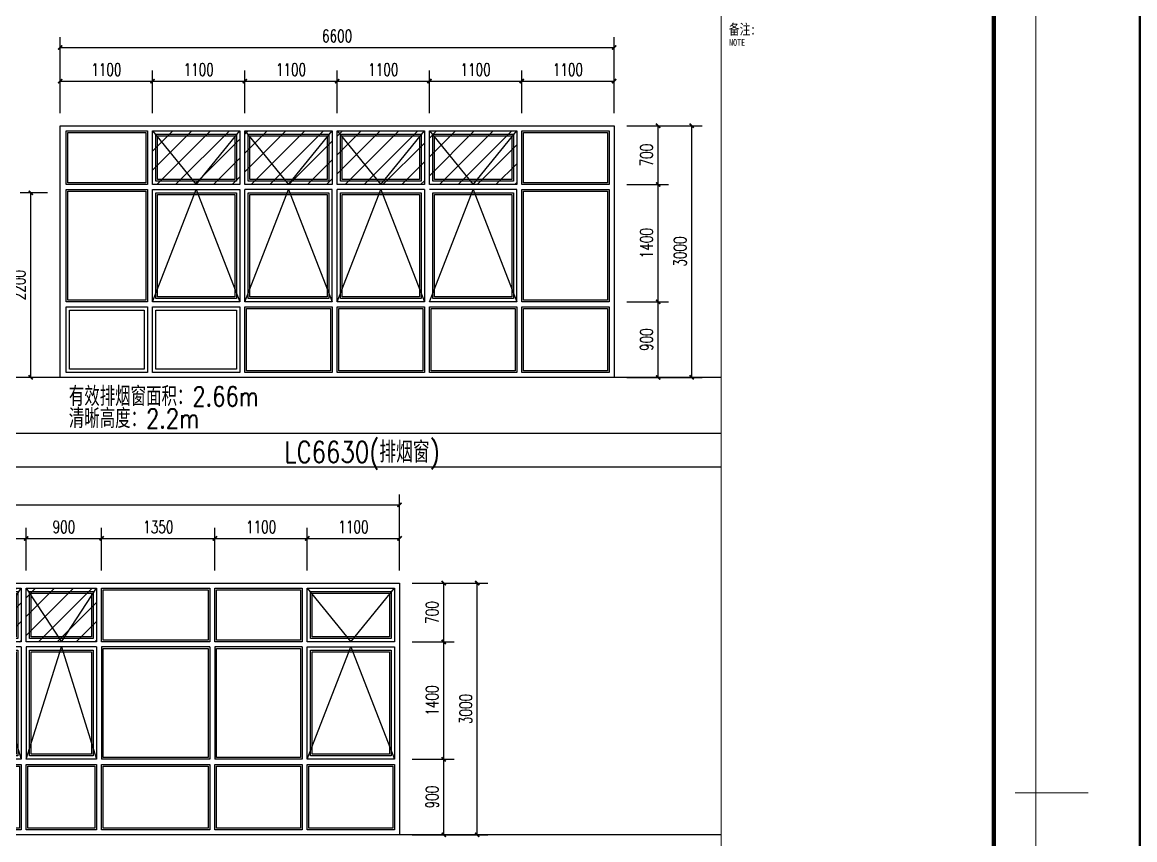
# Model space of a CAD drawing. Extents: x 1738711 to 2346805, y 1189731 to 2516152.
# Drawn here: x 1969855 to 1983111, y 1297762 to 1307506 of the extents above; entities that cross this region are included whole.
import ezdxf
from ezdxf.enums import TextEntityAlignment as Align

# ---------------------------------------------------------------- set-up
doc = ezdxf.new("R2010")
doc.units = 0
doc.header["$LTSCALE"] = 1000
doc.header["$MEASUREMENT"] = 0
doc.linetypes.add('复件 140224通州运河二期售楼部条件图_t3$0$X-ME SHAFT SH$0$X-B2$0$WATER_LINE', pattern=[0])
for name, color, linetype in [('DOTE', 1, 'Continuous'), ('PUB_DIM', 3, 'Continuous'), ('PUB_TEXT', 7, 'Continuous'), ('TK', 4, 'Continuous'), ('WINDOW', 144, 'Continuous'), ('看线', 8, 'Continuous')]:
    doc.layers.add(name, color=color, linetype=linetype)
doc.styles.add('_TCH_DIM_T3', font='SIMPLEX', dxfattribs={"width": 0.705882, "bigfont": 'GBCBIG'})
doc.styles.add('HZ', font='rs', dxfattribs={"bigfont": 'hztxt'})
doc.styles.add('宋体', font='SIMSUN.TTF', dxfattribs={"width": 0.75})
doc.styles.add('黑体', font='simhei_0.ttf', dxfattribs={"width": 0.9})
doc.dimstyles.new('_TCH_ARCH&&50', dxfattribs={"dimtxt": 148.75, "dimasz": 50, "dimexe": 125, "dimexo": 150, "dimgap": 63.125, "dimtad": 1, "dimdec": 0, "dimzin": 0, "dimdsep": 46, "dimtxsty": '_TCH_DIM_T3', "dimblk": 'ARCHTICK', "dimcen": 0.09, "dimclrt": 7, "dimazin": 2, "dimtfac": 1, "dimtdec": 0, "dimtix": 1, "dimtmove": 2, "dimatfit": 3, "dimfxl": 50, "dimtolj": 1, "dimtzin": 0, "dimarcsym": 0})
pattern_1 = [(45, (0, 0), (-112.253202, 112.253202), [])]

# ---------------------------------------------------------------- blocks, each defined once
blk = doc.blocks.new('jtrsjhtrsehjt')
at = {"layer": 'WINDOW', "linetype": '复件 140224通州运河二期售楼部条件图_t3$0$X-ME SHAFT SH$0$X-B2$0$WATER_LINE'}
for p, q in [((1972507, 1314788), (1972507, 1316128)), ((1973547, 1316128), (1972507, 1316128)), ((1973547, 1314788), (1973547, 1316128)), ((1974647, 1316128), (1973607, 1316128)), ((1973607, 1314788), (1973607, 1316128)), ((1974647, 1316128), (1974647, 1314788)), ((1975747, 1316128), (1974707, 1316128)), ((1975747, 1314788), (1975747, 1316128)), ((1973547, 1314788), (1972507, 1314788)), ((1974647, 1314788), (1973607, 1314788)), ((1975747, 1314788), (1974707, 1314788))]:
    blk.add_line(p, q, dxfattribs=at)
at = {"layer": 'WINDOW', "color": 4, "linetype": '复件 140224通州运河二期售楼部条件图_t3$0$X-ME SHAFT SH$0$X-B2$0$WATER_LINE'}
blk.add_lwpolyline([(1976907, 1313888), (1970307, 1313888), (1970307, 1316888), (1976907, 1316888)], close=True, dxfattribs=at)
at = {"layer": 'WINDOW', "linetype": '复件 140224通州运河二期售楼部条件图_t3$0$X-ME SHAFT SH$0$X-B2$0$WATER_LINE'}
for points in [[(1970378, 1316188), (1970378, 1316828), (1971347, 1316828), (1971347, 1316188), (1970378, 1316188)], [(1971407, 1316188), (1971407, 1316828), (1972447, 1316828), (1972447, 1316188), (1971407, 1316188)], [(1973547, 1316828), (1973547, 1316188), (1972507, 1316188), (1972507, 1316828), (1973547, 1316828)], [(1974647, 1316828), (1974647, 1316188), (1973607, 1316188), (1973607, 1316828), (1974647, 1316828)], [(1975747, 1316828), (1975747, 1316188), (1974707, 1316188), (1974707, 1316828), (1975747, 1316828)], [(1976847, 1316188), (1975807, 1316188), (1975807, 1316828), (1976847, 1316828), (1976847, 1316188)], [(1970378, 1314788), (1970378, 1316128), (1971347, 1316128), (1971347, 1314788), (1970378, 1314788)], [(1971407, 1314788), (1971407, 1316128), (1972447, 1316128), (1972447, 1314788), (1971407, 1314788)], [(1976847, 1316128), (1976847, 1314788), (1975807, 1314788), (1975807, 1316128), (1976847, 1316128)], [(1971347, 1313948), (1970378, 1313948), (1970378, 1314728), (1971347, 1314728), (1971347, 1313948)], [(1972447, 1313948), (1971407, 1313948), (1971407, 1314728), (1972447, 1314728), (1972447, 1313948)], [(1973547, 1313948), (1972507, 1313948), (1972507, 1314728), (1973547, 1314728), (1973547, 1313948)], [(1974647, 1313948), (1973607, 1313948), (1973607, 1314728), (1974647, 1314728), (1974647, 1313948)], [(1975747, 1313948), (1974707, 1313948), (1974707, 1314728), (1975747, 1314728), (1975747, 1313948)], [(1975807, 1314728), (1976847, 1314728), (1976847, 1313948), (1975807, 1313948), (1975807, 1314728)]]:
    blk.add_lwpolyline(points, dxfattribs=at)
for points in [[(1970398, 1316208), (1970398, 1316808), (1971327, 1316808), (1971327, 1316208)], [(1971447, 1316228), (1971447, 1316788), (1972407, 1316788), (1972407, 1316228)], [(1971467, 1316248), (1971467, 1316768), (1972387, 1316768), (1972387, 1316248)], [(1973507, 1316788), (1973507, 1316228), (1972547, 1316228), (1972547, 1316788)], [(1973487, 1316768), (1973487, 1316248), (1972567, 1316248), (1972567, 1316768)], [(1974607, 1316788), (1974607, 1316228), (1973647, 1316228), (1973647, 1316788)], [(1974587, 1316768), (1974587, 1316248), (1973667, 1316248), (1973667, 1316768)], [(1975707, 1316788), (1975707, 1316228), (1974747, 1316228), (1974747, 1316788)], [(1975687, 1316768), (1975687, 1316248), (1974767, 1316248), (1974767, 1316768)], [(1976827, 1316208), (1975827, 1316208), (1975827, 1316808), (1976827, 1316808)], [(1970398, 1314808), (1970398, 1316108), (1971327, 1316108), (1971327, 1314808)], [(1971447, 1314828), (1971447, 1316088), (1972407, 1316088), (1972407, 1314828)], [(1971467, 1314848), (1971467, 1316068), (1972387, 1316068), (1972387, 1314848)], [(1972547, 1316088), (1973507, 1316088), (1973507, 1314828), (1972547, 1314828)], [(1972567, 1316068), (1973487, 1316068), (1973487, 1314848), (1972567, 1314848)], [(1973647, 1316088), (1974607, 1316088), (1974607, 1314828), (1973647, 1314828)], [(1973667, 1316068), (1974587, 1316068), (1974587, 1314848), (1973667, 1314848)], [(1974747, 1316088), (1975707, 1316088), (1975707, 1314828), (1974747, 1314828)], [(1974767, 1316068), (1975687, 1316068), (1975687, 1314848), (1974767, 1314848)], [(1976827, 1316108), (1976827, 1314808), (1975827, 1314808), (1975827, 1316108)], [(1971307, 1313988), (1970418, 1313988), (1970418, 1314688), (1971307, 1314688)], [(1972407, 1313988), (1971447, 1313988), (1971447, 1314688), (1972407, 1314688)], [(1973527, 1313968), (1972527, 1313968), (1972527, 1314708), (1973527, 1314708)], [(1974627, 1313968), (1973627, 1313968), (1973627, 1314708), (1974627, 1314708)], [(1975727, 1313968), (1974727, 1313968), (1974727, 1314708), (1975727, 1314708)], [(1975827, 1314708), (1976827, 1314708), (1976827, 1313968), (1975827, 1313968)]]:
    blk.add_lwpolyline(points, close=True, dxfattribs=at)
at = {"layer": '看线'}
for points in [[(1971407, 1316828), (1971927, 1316188), (1972447, 1316828)], [(1972507, 1316828), (1973027, 1316188), (1973547, 1316828)], [(1973607, 1316828), (1974127, 1316188), (1974647, 1316828)], [(1974707, 1316828), (1975227, 1316188), (1975747, 1316828)], [(1971407, 1314788), (1971927, 1316128), (1972447, 1314788)], [(1972507, 1314788), (1973027, 1316128), (1973547, 1314788)], [(1973607, 1314788), (1974127, 1316128), (1974647, 1314788)], [(1974707, 1314788), (1975227, 1316128), (1975747, 1314788)]]:
    blk.add_lwpolyline(points, dxfattribs=at)
blk = doc.blocks.new('hearherhre')
at = {"layer": 'WINDOW', "linetype": '复件 140224通州运河二期售楼部条件图_t3$0$X-ME SHAFT SH$0$X-B2$0$WATER_LINE'}
for p, q in [((1968101, 1319330), (1968101, 1320670)), ((1968941, 1320670), (1968101, 1320670)), ((1968941, 1319330), (1968941, 1320670)), ((1969841, 1320670), (1969001, 1320670)), ((1969001, 1319330), (1969001, 1320670)), ((1969841, 1320670), (1969841, 1319330)), ((1970741, 1320670), (1969901, 1320670)), ((1969901, 1320670), (1969901, 1319330)), ((1970741, 1320670), (1970741, 1319330)), ((1972091, 1320670), (1970801, 1320670)), ((1970801, 1320670), (1970801, 1319330)), ((1972091, 1320670), (1972091, 1319330)), ((1973191, 1320670), (1972151, 1320670)), ((1972151, 1320670), (1972151, 1319330)), ((1973191, 1320670), (1973191, 1319330)), ((1968941, 1319330), (1968101, 1319330)), ((1969841, 1319330), (1969001, 1319330)), ((1970741, 1319330), (1969901, 1319330)), ((1972091, 1319330), (1970801, 1319330)), ((1973191, 1319330), (1972151, 1319330))]:
    blk.add_line(p, q, dxfattribs=at)
at = {"layer": 'WINDOW', "color": 4, "linetype": '复件 140224通州运河二期售楼部条件图_t3$0$X-ME SHAFT SH$0$X-B2$0$WATER_LINE'}
blk.add_lwpolyline([(1974351, 1318430), (1961851, 1318430), (1961851, 1321430), (1974351, 1321430)], close=True, dxfattribs=at)
at = {"layer": 'WINDOW', "linetype": '复件 140224通州运河二期售楼部条件图_t3$0$X-ME SHAFT SH$0$X-B2$0$WATER_LINE'}
for points in [[(1961911, 1320730), (1961911, 1321370), (1962891, 1321370), (1962891, 1320730), (1961911, 1320730)], [(1962951, 1320730), (1962951, 1321370), (1963991, 1321370), (1963991, 1320730), (1962951, 1320730)], [(1964051, 1320730), (1964051, 1321370), (1965341, 1321370), (1965341, 1320730), (1964051, 1320730)], [(1965401, 1320730), (1965401, 1321370), (1966241, 1321370), (1966241, 1320730), (1965401, 1320730)], [(1966301, 1320730), (1966301, 1321370), (1967141, 1321370), (1967141, 1320730), (1966301, 1320730)], [(1967201, 1320730), (1967201, 1321370), (1968041, 1321370), (1968041, 1320730), (1967201, 1320730)], [(1968941, 1321370), (1968941, 1320730), (1968101, 1320730), (1968101, 1321370), (1968941, 1321370)], [(1969841, 1321370), (1969841, 1320730), (1969001, 1320730), (1969001, 1321370), (1969841, 1321370)], [(1970741, 1321370), (1970741, 1320730), (1969901, 1320730), (1969901, 1321370), (1970741, 1321370)], [(1972091, 1321370), (1972091, 1320730), (1970801, 1320730), (1970801, 1321370), (1972091, 1321370)], [(1973191, 1321370), (1973191, 1320730), (1972151, 1320730), (1972151, 1321370), (1973191, 1321370)], [(1974291, 1320730), (1973251, 1320730), (1973251, 1321370), (1974291, 1321370), (1974291, 1320730)], [(1961911, 1319330), (1961911, 1320670), (1962891, 1320670), (1962891, 1319330), (1961911, 1319330)], [(1962951, 1319330), (1962951, 1320670), (1963991, 1320670), (1963991, 1319330), (1962951, 1319330)], [(1964051, 1319330), (1964051, 1320670), (1965341, 1320670), (1965341, 1319330), (1964051, 1319330)], [(1965401, 1319330), (1965401, 1320670), (1966241, 1320670), (1966241, 1319330), (1965401, 1319330)], [(1966301, 1319330), (1966301, 1320670), (1967141, 1320670), (1967141, 1319330), (1966301, 1319330)], [(1967201, 1319330), (1967201, 1320670), (1968041, 1320670), (1968041, 1319330), (1967201, 1319330)], [(1974291, 1320670), (1974291, 1319330), (1973251, 1319330), (1973251, 1320670), (1974291, 1320670)], [(1962891, 1318490), (1961911, 1318490), (1961911, 1319270), (1962891, 1319270), (1962891, 1318490)], [(1963991, 1318490), (1962951, 1318490), (1962951, 1319270), (1963991, 1319270), (1963991, 1318490)], [(1965341, 1318490), (1964051, 1318490), (1964051, 1319270), (1965341, 1319270), (1965341, 1318490)], [(1966241, 1318490), (1965401, 1318490), (1965401, 1319270), (1966241, 1319270), (1966241, 1318490)], [(1967141, 1318490), (1966301, 1318490), (1966301, 1319270), (1967141, 1319270), (1967141, 1318490)], [(1968041, 1318490), (1967201, 1318490), (1967201, 1319270), (1968041, 1319270), (1968041, 1318490)], [(1968941, 1318490), (1968101, 1318490), (1968101, 1319270), (1968941, 1319270), (1968941, 1318490)], [(1969841, 1318490), (1969001, 1318490), (1969001, 1319270), (1969841, 1319270), (1969841, 1318490)], [(1970741, 1318490), (1969901, 1318490), (1969901, 1319270), (1970741, 1319270), (1970741, 1318490)], [(1972091, 1318490), (1970801, 1318490), (1970801, 1319270), (1972091, 1319270), (1972091, 1318490)], [(1973191, 1318490), (1972151, 1318490), (1972151, 1319270), (1973191, 1319270), (1973191, 1318490)], [(1973251, 1319270), (1974291, 1319270), (1974291, 1318490), (1973251, 1318490), (1973251, 1319270)]]:
    blk.add_lwpolyline(points, dxfattribs=at)
for points in [[(1961931, 1320750), (1961931, 1321350), (1962871, 1321350), (1962871, 1320750)], [(1962971, 1320750), (1962971, 1321350), (1963971, 1321350), (1963971, 1320750)], [(1964071, 1320750), (1964071, 1321350), (1965321, 1321350), (1965321, 1320750)], [(1965441, 1320770), (1965441, 1321330), (1966201, 1321330), (1966201, 1320770)], [(1965461, 1320790), (1965461, 1321310), (1966181, 1321310), (1966181, 1320790)], [(1966341, 1320770), (1966341, 1321330), (1967101, 1321330), (1967101, 1320770)], [(1966361, 1320790), (1966361, 1321310), (1967081, 1321310), (1967081, 1320790)], [(1967221, 1320750), (1968021, 1320750), (1968021, 1321350), (1967221, 1321350)], [(1968121, 1321350), (1968921, 1321350), (1968921, 1320750), (1968121, 1320750)], [(1969801, 1321330), (1969801, 1320770), (1969041, 1320770), (1969041, 1321330)], [(1969781, 1321310), (1969781, 1320790), (1969061, 1320790), (1969061, 1321310)], [(1970701, 1321330), (1970701, 1320770), (1969941, 1320770), (1969941, 1321330)], [(1970681, 1321310), (1970681, 1320790), (1969961, 1320790), (1969961, 1321310)], [(1972071, 1321350), (1972071, 1320750), (1970821, 1320750), (1970821, 1321350)], [(1973171, 1321350), (1973171, 1320750), (1972171, 1320750), (1972171, 1321350)], [(1974251, 1320770), (1973291, 1320770), (1973291, 1321330), (1974251, 1321330)], [(1974231, 1320790), (1973311, 1320790), (1973311, 1321310), (1974231, 1321310)], [(1961931, 1319350), (1961931, 1320650), (1962871, 1320650), (1962871, 1319350)], [(1962971, 1319350), (1962971, 1320650), (1963971, 1320650), (1963971, 1319350)], [(1964071, 1319350), (1964071, 1320650), (1965321, 1320650), (1965321, 1319350)], [(1965441, 1319370), (1965441, 1320630), (1966201, 1320630), (1966201, 1319370)], [(1965461, 1319390), (1965461, 1320610), (1966181, 1320610), (1966181, 1319390)], [(1966341, 1319370), (1966341, 1320630), (1967101, 1320630), (1967101, 1319370)], [(1966361, 1319390), (1966361, 1320610), (1967081, 1320610), (1967081, 1319390)], [(1968021, 1319350), (1967221, 1319350), (1967221, 1320650), (1968021, 1320650)], [(1968121, 1320650), (1968921, 1320650), (1968921, 1319350), (1968121, 1319350)], [(1969041, 1320630), (1969801, 1320630), (1969801, 1319370), (1969041, 1319370)], [(1969061, 1320610), (1969781, 1320610), (1969781, 1319390), (1969061, 1319390)], [(1969941, 1320630), (1970701, 1320630), (1970701, 1319370), (1969941, 1319370)], [(1969961, 1320610), (1970681, 1320610), (1970681, 1319390), (1969961, 1319390)], [(1970821, 1320650), (1972071, 1320650), (1972071, 1319350), (1970821, 1319350)], [(1972171, 1320650), (1973171, 1320650), (1973171, 1319350), (1972171, 1319350)], [(1974251, 1320630), (1974251, 1319370), (1973291, 1319370), (1973291, 1320630)], [(1974231, 1320610), (1974231, 1319390), (1973311, 1319390), (1973311, 1320610)], [(1968921, 1318510), (1968121, 1318510), (1968121, 1319250), (1968921, 1319250)], [(1969821, 1318510), (1969021, 1318510), (1969021, 1319250), (1969821, 1319250)], [(1970721, 1318510), (1969921, 1318510), (1969921, 1319250), (1970721, 1319250)], [(1972071, 1318510), (1970821, 1318510), (1970821, 1319250), (1972071, 1319250)], [(1973171, 1318510), (1972171, 1318510), (1972171, 1319250), (1973171, 1319250)], [(1973271, 1319250), (1974271, 1319250), (1974271, 1318510), (1973271, 1318510)], [(1962851, 1318530), (1961951, 1318530), (1961951, 1319230), (1962851, 1319230)], [(1963951, 1318530), (1962991, 1318530), (1962991, 1319230), (1963951, 1319230)], [(1965301, 1318530), (1964091, 1318530), (1964091, 1319230), (1965301, 1319230)], [(1966201, 1318530), (1965441, 1318530), (1965441, 1319230), (1966201, 1319230)], [(1967101, 1318530), (1966341, 1318530), (1966341, 1319230), (1967101, 1319230)], [(1968001, 1318530), (1967241, 1318530), (1967241, 1319230), (1968001, 1319230)]]:
    blk.add_lwpolyline(points, close=True, dxfattribs=at)
at = {"layer": '看线'}
for points in [[(1965401, 1321370), (1965821, 1320730), (1966241, 1321370)], [(1966301, 1321370), (1966721, 1320730), (1967141, 1321370)], [(1969001, 1321370), (1969421, 1320730), (1969841, 1321370)], [(1969901, 1321370), (1970321, 1320730), (1970741, 1321370)], [(1973251, 1321370), (1973771, 1320730), (1974291, 1321370)], [(1965401, 1319330), (1965821, 1320670), (1966241, 1319330)], [(1966301, 1319330), (1966721, 1320670), (1967141, 1319330)], [(1969001, 1319330), (1969421, 1320670), (1969841, 1319330)], [(1969901, 1319330), (1970321, 1320670), (1970741, 1319330)], [(1973251, 1319330), (1973771, 1320670), (1974291, 1319330)]]:
    blk.add_lwpolyline(points, dxfattribs=at)
blk = doc.blocks.new('hjashrtahreahe')
at = {"const_width": 25}
for points in [[(500, 29700), (0, 29700)], [(1250, 29700), (0, 29700)], [(84100, 29700), (83600, 29700)]]:
    blk.add_lwpolyline(points, dxfattribs=at)
at = {"layer": 'TK', "color": 7, "const_width": 25}
blk.add_lwpolyline([(0, 59400), (84100, 59400), (84100, 0), (0, 0)], close=True, dxfattribs=at)
at = {"layer": 'TK', "color": 3, "const_width": 100}
blk.add_lwpolyline([(2500, 1000), (2500, 58400), (83100, 58400), (83100, 1000)], close=True, dxfattribs=at)
at = {"layer": 'TK', "color": 7, "const_width": 25}
blk.add_lwpolyline([(76600, 58400), (76600, 1000)], dxfattribs=at)
at = {"layer": 'TK', "color": 7}
for s, height, style, width, p in [('备注:', 250, '宋体', 0.75, (76784, 47779)), ('NOTE', 160, '黑体', 0.8, (76788, 47511))]:
    blk.add_text(s, height=height, dxfattribs=dict(at, style=style, width=width)).set_placement(p)
at = {"layer": 'TK', "style": '宋体', "width": 0.75}
for tag, height, p in [('项目负责人', 350, (6003, 57089)), ('专业负责人', 350, (6003, 56224)), ('设计人', 350, (6003, 55419)), ('版号1', 250, (77304, 22193)), ('时间1', 250, (82405, 22193)), ('版号2', 250, (77304, 21593)), ('时间2', 250, (82405, 21593)), ('版号3', 250, (77304, 20993)), ('时间3', 250, (82405, 20993)), ('建筑会签', 0.0001, (78978, 2403)), ('电气会签', 0.0001, (82128, 2403)), ('结构会签', 0.0001, (78978, 1803)), ('暖通会签', 0.0001, (82128, 1803)), ('给排水会签', 0.0001, (78978, 1250)), ('智能化会签', 0.0001, (82128, 1250))]:
    blk.add_attdef(tag, text='', height=height, dxfattribs=at).set_placement(p, align=Align.CENTER)
for tag, p in [('合作设计单位', (80816, 48986)), ('版号说明1', (79854, 22318)), ('版号说明2', (79854, 21718)), ('版号说明3', (79854, 21118)), ('浙江绿储科技有限公司', (80545, 16036)), ('百兆瓦级集中式熔盐储能关键', (80545, 14953)), ('设备研发及制造基地项目', (80545, 14603)), ('1#研发楼', (80545, 13636)), ('图名', (80545, 12436)), ('工程编号', (78978, 11461)), ('子项编号', (82128, 11461)), ('建筑', (78978, 10711)), ('图号', (82128, 10711)), ('施工图', (78978, 9961)), ('2023.03', (82128, 9961)), ('审定', (79353, 8461)), ('审核', (79353, 7711)), ('工程负责', (79353, 6961)), ('专业负责', (79353, 6211)), ('设计', (79353, 5461)), ('制图', (79353, 4711)), ('校对', (79353, 3961))]:
    blk.add_attdef(tag, text='', height=250, dxfattribs=at).set_placement(p, align=Align.MIDDLE_CENTER)
blk = doc.blocks.new('_ArchTick')
at = {"color": 0, "linetype": 'ByBlock', "const_width": 0.4}
blk.add_lwpolyline([(-0.5, -0.5), (0.5, 0.5)], dxfattribs=at)
blk = doc.blocks.new('*D246')
at = {"layer": 'Defpoints', "color": 0, "transparency": 16777216}
for p in [(1969956, 1305473), (1970307, 1305473), (1970307, 1303273)]:
    blk.add_point(p, dxfattribs=at)
at = {"layer": 'PUB_DIM', "color": 0, "lineweight": -2, "transparency": 16777216}
for p, q in [((1970157, 1305473), (1969831, 1305473)), ((1969956, 1303273), (1969956, 1305473)), ((1970157, 1303273), (1969831, 1303273))]:
    blk.add_line(p, q, dxfattribs=at)
at = {"layer": 'PUB_DIM', "color": 0, "lineweight": -2, "transparency": 16777216, "xscale": 50, "yscale": 50, "zscale": 50}
for p, rotation in [((1969956, 1305473), 90), ((1969956, 1303273), 270)]:
    blk.add_blockref('_ArchTick', p, dxfattribs=dict(at, rotation=rotation))
at = {"layer": 'PUB_DIM', "color": 7, "transparency": 16777216, "insert": (1969818, 1304373), "char_height": 148.8, "attachment_point": 5, "rotation": 90, "style": '_TCH_DIM_T3'}
blk.add_mtext('\\A1;2200', dxfattribs=at)
blk = doc.blocks.new('*D813')
at = {"layer": 'Defpoints', "color": 0, "transparency": 16777216}
for p in [(1974351, 1301754), (1961851, 1301221), (1974351, 1301221)]:
    blk.add_point(p, dxfattribs=at)
at = {"layer": 'PUB_DIM', "color": 0, "lineweight": -2, "transparency": 16777216}
for p, q in [((1961851, 1301371), (1961851, 1301879)), ((1974351, 1301371), (1974351, 1301879)), ((1961851, 1301754), (1974351, 1301754))]:
    blk.add_line(p, q, dxfattribs=at)
at = {"layer": 'PUB_DIM', "color": 0, "lineweight": -2, "transparency": 16777216, "xscale": 50, "yscale": 50, "zscale": 50, "rotation": 180}
blk.add_blockref('_ArchTick', (1961851, 1301754), dxfattribs=at)
at = {"layer": 'PUB_DIM', "color": 0, "lineweight": -2, "transparency": 16777216, "xscale": 50, "yscale": 50, "zscale": 50}
blk.add_blockref('_ArchTick', (1974351, 1301754), dxfattribs=at)
at = {"layer": 'PUB_DIM', "color": 7, "transparency": 16777216, "insert": (1968101, 1301891), "char_height": 148.8, "attachment_point": 5, "style": '_TCH_DIM_T3'}
blk.add_mtext('\\A1;12500', dxfattribs=at)
blk = doc.blocks.new('*D821')
at = {"layer": 'Defpoints', "color": 0, "transparency": 16777216}
for p in [(1969901, 1301354), (1969001, 1300821), (1969901, 1300821)]:
    blk.add_point(p, dxfattribs=at)
at = {"layer": 'PUB_DIM', "color": 0, "lineweight": -2, "transparency": 16777216}
for p, q in [((1969001, 1300971), (1969001, 1301479)), ((1969001, 1301354), (1969901, 1301354)), ((1969901, 1300971), (1969901, 1301479))]:
    blk.add_line(p, q, dxfattribs=at)
at = {"layer": 'PUB_DIM', "color": 0, "lineweight": -2, "transparency": 16777216, "xscale": 50, "yscale": 50, "zscale": 50, "rotation": 180}
blk.add_blockref('_ArchTick', (1969001, 1301354), dxfattribs=at)
at = {"layer": 'PUB_DIM', "color": 0, "lineweight": -2, "transparency": 16777216, "xscale": 50, "yscale": 50, "zscale": 50}
blk.add_blockref('_ArchTick', (1969901, 1301354), dxfattribs=at)
at = {"layer": 'PUB_DIM', "color": 7, "transparency": 16777216, "insert": (1969451, 1301491), "char_height": 148.8, "attachment_point": 5, "style": '_TCH_DIM_T3'}
blk.add_mtext('\\A1;900', dxfattribs=at)
blk = doc.blocks.new('*D822')
at = {"layer": 'Defpoints', "color": 0, "transparency": 16777216}
for p in [(1970801, 1301354), (1969901, 1300821), (1970801, 1300821)]:
    blk.add_point(p, dxfattribs=at)
at = {"layer": 'PUB_DIM', "color": 0, "lineweight": -2, "transparency": 16777216}
for p, q in [((1969901, 1300971), (1969901, 1301479)), ((1969901, 1301354), (1970801, 1301354)), ((1970801, 1300971), (1970801, 1301479))]:
    blk.add_line(p, q, dxfattribs=at)
at = {"layer": 'PUB_DIM', "color": 0, "lineweight": -2, "transparency": 16777216, "xscale": 50, "yscale": 50, "zscale": 50, "rotation": 180}
blk.add_blockref('_ArchTick', (1969901, 1301354), dxfattribs=at)
at = {"layer": 'PUB_DIM', "color": 0, "lineweight": -2, "transparency": 16777216, "xscale": 50, "yscale": 50, "zscale": 50}
blk.add_blockref('_ArchTick', (1970801, 1301354), dxfattribs=at)
at = {"layer": 'PUB_DIM', "color": 7, "transparency": 16777216, "insert": (1970351, 1301491), "char_height": 148.8, "attachment_point": 5, "style": '_TCH_DIM_T3'}
blk.add_mtext('\\A1;900', dxfattribs=at)
blk = doc.blocks.new('*D823')
at = {"layer": 'Defpoints', "color": 0, "transparency": 16777216}
for p in [(1972151, 1301354), (1970801, 1300821), (1972151, 1300821)]:
    blk.add_point(p, dxfattribs=at)
at = {"layer": 'PUB_DIM', "color": 0, "lineweight": -2, "transparency": 16777216}
for p, q in [((1970801, 1300971), (1970801, 1301479)), ((1970801, 1301354), (1972151, 1301354)), ((1972151, 1300971), (1972151, 1301479))]:
    blk.add_line(p, q, dxfattribs=at)
at = {"layer": 'PUB_DIM', "color": 0, "lineweight": -2, "transparency": 16777216, "xscale": 50, "yscale": 50, "zscale": 50, "rotation": 180}
blk.add_blockref('_ArchTick', (1970801, 1301354), dxfattribs=at)
at = {"layer": 'PUB_DIM', "color": 0, "lineweight": -2, "transparency": 16777216, "xscale": 50, "yscale": 50, "zscale": 50}
blk.add_blockref('_ArchTick', (1972151, 1301354), dxfattribs=at)
at = {"layer": 'PUB_DIM', "color": 7, "transparency": 16777216, "insert": (1971476, 1301491), "char_height": 148.8, "attachment_point": 5, "style": '_TCH_DIM_T3'}
blk.add_mtext('\\A1;1350', dxfattribs=at)
blk = doc.blocks.new('*D824')
at = {"layer": 'Defpoints', "color": 0, "transparency": 16777216}
for p in [(1973251, 1301354), (1972151, 1300821), (1973251, 1300821)]:
    blk.add_point(p, dxfattribs=at)
at = {"layer": 'PUB_DIM', "color": 0, "lineweight": -2, "transparency": 16777216}
for p, q in [((1972151, 1300971), (1972151, 1301479)), ((1972151, 1301354), (1973251, 1301354)), ((1973251, 1300971), (1973251, 1301479))]:
    blk.add_line(p, q, dxfattribs=at)
at = {"layer": 'PUB_DIM', "color": 0, "lineweight": -2, "transparency": 16777216, "xscale": 50, "yscale": 50, "zscale": 50, "rotation": 180}
blk.add_blockref('_ArchTick', (1972151, 1301354), dxfattribs=at)
at = {"layer": 'PUB_DIM', "color": 0, "lineweight": -2, "transparency": 16777216, "xscale": 50, "yscale": 50, "zscale": 50}
blk.add_blockref('_ArchTick', (1973251, 1301354), dxfattribs=at)
at = {"layer": 'PUB_DIM', "color": 7, "transparency": 16777216, "insert": (1972701, 1301491), "char_height": 148.8, "attachment_point": 5, "style": '_TCH_DIM_T3'}
blk.add_mtext('\\A1;1100', dxfattribs=at)
blk = doc.blocks.new('*D825')
at = {"layer": 'Defpoints', "color": 0, "transparency": 16777216}
for p in [(1974351, 1301354), (1973251, 1300821), (1974351, 1300821)]:
    blk.add_point(p, dxfattribs=at)
at = {"layer": 'PUB_DIM', "color": 0, "lineweight": -2, "transparency": 16777216}
for p, q in [((1973251, 1300971), (1973251, 1301479)), ((1973251, 1301354), (1974351, 1301354)), ((1974351, 1300971), (1974351, 1301479))]:
    blk.add_line(p, q, dxfattribs=at)
at = {"layer": 'PUB_DIM', "color": 0, "lineweight": -2, "transparency": 16777216, "xscale": 50, "yscale": 50, "zscale": 50, "rotation": 180}
blk.add_blockref('_ArchTick', (1973251, 1301354), dxfattribs=at)
at = {"layer": 'PUB_DIM', "color": 0, "lineweight": -2, "transparency": 16777216, "xscale": 50, "yscale": 50, "zscale": 50}
blk.add_blockref('_ArchTick', (1974351, 1301354), dxfattribs=at)
at = {"layer": 'PUB_DIM', "color": 7, "transparency": 16777216, "insert": (1973801, 1301491), "char_height": 148.8, "attachment_point": 5, "style": '_TCH_DIM_T3'}
blk.add_mtext('\\A1;1100', dxfattribs=at)
blk = doc.blocks.new('*D826')
at = {"layer": 'Defpoints', "color": 0, "transparency": 16777216}
for p in [(1974751, 1300821), (1975277, 1300821), (1974751, 1297821)]:
    blk.add_point(p, dxfattribs=at)
at = {"layer": 'PUB_DIM', "color": 0, "lineweight": -2, "transparency": 16777216}
for p, q in [((1974901, 1300821), (1975402, 1300821)), ((1975277, 1297821), (1975277, 1300821)), ((1974901, 1297821), (1975402, 1297821))]:
    blk.add_line(p, q, dxfattribs=at)
at = {"layer": 'PUB_DIM', "color": 0, "lineweight": -2, "transparency": 16777216, "xscale": 50, "yscale": 50, "zscale": 50}
for p, rotation in [((1975277, 1300821), 90), ((1975277, 1297821), 270)]:
    blk.add_blockref('_ArchTick', p, dxfattribs=dict(at, rotation=rotation))
at = {"layer": 'PUB_DIM', "color": 7, "transparency": 16777216, "insert": (1975139, 1299321), "char_height": 148.8, "attachment_point": 5, "rotation": 90, "style": '_TCH_DIM_T3'}
blk.add_mtext('\\A1;3000', dxfattribs=at)
blk = doc.blocks.new('*D827')
at = {"layer": 'Defpoints', "color": 0, "transparency": 16777216}
for p in [(1974351, 1298721), (1974877, 1298721), (1974351, 1297821)]:
    blk.add_point(p, dxfattribs=at)
at = {"layer": 'PUB_DIM', "color": 0, "lineweight": -2, "transparency": 16777216}
for p, q in [((1974501, 1298721), (1975002, 1298721)), ((1974877, 1297821), (1974877, 1298721)), ((1974501, 1297821), (1975002, 1297821))]:
    blk.add_line(p, q, dxfattribs=at)
at = {"layer": 'PUB_DIM', "color": 0, "lineweight": -2, "transparency": 16777216, "xscale": 50, "yscale": 50, "zscale": 50}
for p, rotation in [((1974877, 1298721), 90), ((1974877, 1297821), 270)]:
    blk.add_blockref('_ArchTick', p, dxfattribs=dict(at, rotation=rotation))
at = {"layer": 'PUB_DIM', "color": 7, "transparency": 16777216, "insert": (1974739, 1298271), "char_height": 148.8, "attachment_point": 5, "rotation": 90, "style": '_TCH_DIM_T3'}
blk.add_mtext('\\A1;900', dxfattribs=at)
blk = doc.blocks.new('*D828')
at = {"layer": 'Defpoints', "color": 0, "transparency": 16777216}
for p in [(1974351, 1300121), (1974877, 1300121), (1974351, 1298721)]:
    blk.add_point(p, dxfattribs=at)
at = {"layer": 'PUB_DIM', "color": 0, "lineweight": -2, "transparency": 16777216}
for p, q in [((1974501, 1300121), (1975002, 1300121)), ((1974877, 1298721), (1974877, 1300121)), ((1974501, 1298721), (1975002, 1298721))]:
    blk.add_line(p, q, dxfattribs=at)
at = {"layer": 'PUB_DIM', "color": 0, "lineweight": -2, "transparency": 16777216, "xscale": 50, "yscale": 50, "zscale": 50}
for p, rotation in [((1974877, 1300121), 90), ((1974877, 1298721), 270)]:
    blk.add_blockref('_ArchTick', p, dxfattribs=dict(at, rotation=rotation))
at = {"layer": 'PUB_DIM', "color": 7, "transparency": 16777216, "insert": (1974739, 1299421), "char_height": 148.8, "attachment_point": 5, "rotation": 90, "style": '_TCH_DIM_T3'}
blk.add_mtext('\\A1;1400', dxfattribs=at)
blk = doc.blocks.new('*D829')
at = {"layer": 'Defpoints', "color": 0, "transparency": 16777216}
for p in [(1974351, 1300821), (1974877, 1300821), (1974351, 1300121)]:
    blk.add_point(p, dxfattribs=at)
at = {"layer": 'PUB_DIM', "color": 0, "lineweight": -2, "transparency": 16777216}
for p, q in [((1974501, 1300821), (1975002, 1300821)), ((1974877, 1300121), (1974877, 1300821)), ((1974501, 1300121), (1975002, 1300121))]:
    blk.add_line(p, q, dxfattribs=at)
at = {"layer": 'PUB_DIM', "color": 0, "lineweight": -2, "transparency": 16777216, "xscale": 50, "yscale": 50, "zscale": 50}
for p, rotation in [((1974877, 1300821), 90), ((1974877, 1300121), 270)]:
    blk.add_blockref('_ArchTick', p, dxfattribs=dict(at, rotation=rotation))
at = {"layer": 'PUB_DIM', "color": 7, "transparency": 16777216, "insert": (1974739, 1300471), "char_height": 148.8, "attachment_point": 5, "rotation": 90, "style": '_TCH_DIM_T3'}
blk.add_mtext('\\A1;700', dxfattribs=at)
blk = doc.blocks.new('*D998')
at = {"layer": 'Defpoints', "color": 0, "transparency": 16777216}
for p in [(1976907, 1307205), (1970307, 1306673), (1976907, 1306673)]:
    blk.add_point(p, dxfattribs=at)
at = {"layer": 'PUB_DIM', "color": 0, "lineweight": -2, "transparency": 16777216}
for p, q in [((1970307, 1306823), (1970307, 1307330)), ((1976907, 1306823), (1976907, 1307330)), ((1970307, 1307205), (1976907, 1307205))]:
    blk.add_line(p, q, dxfattribs=at)
at = {"layer": 'PUB_DIM', "color": 0, "lineweight": -2, "transparency": 16777216, "xscale": 50, "yscale": 50, "zscale": 50, "rotation": 180}
blk.add_blockref('_ArchTick', (1970307, 1307205), dxfattribs=at)
at = {"layer": 'PUB_DIM', "color": 0, "lineweight": -2, "transparency": 16777216, "xscale": 50, "yscale": 50, "zscale": 50}
blk.add_blockref('_ArchTick', (1976907, 1307205), dxfattribs=at)
at = {"layer": 'PUB_DIM', "color": 7, "transparency": 16777216, "insert": (1973607, 1307342), "char_height": 148.8, "attachment_point": 5, "style": '_TCH_DIM_T3'}
blk.add_mtext('\\A1;6600', dxfattribs=at)
blk = doc.blocks.new('*D999')
at = {"layer": 'Defpoints', "color": 0, "transparency": 16777216}
for p in [(1971407, 1306805), (1970307, 1306273), (1971407, 1306273)]:
    blk.add_point(p, dxfattribs=at)
at = {"layer": 'PUB_DIM', "color": 0, "lineweight": -2, "transparency": 16777216}
for p, q in [((1970307, 1306423), (1970307, 1306930)), ((1971407, 1306423), (1971407, 1306930)), ((1970307, 1306805), (1971407, 1306805))]:
    blk.add_line(p, q, dxfattribs=at)
at = {"layer": 'PUB_DIM', "color": 0, "lineweight": -2, "transparency": 16777216, "xscale": 50, "yscale": 50, "zscale": 50, "rotation": 180}
blk.add_blockref('_ArchTick', (1970307, 1306805), dxfattribs=at)
at = {"layer": 'PUB_DIM', "color": 0, "lineweight": -2, "transparency": 16777216, "xscale": 50, "yscale": 50, "zscale": 50}
blk.add_blockref('_ArchTick', (1971407, 1306805), dxfattribs=at)
at = {"layer": 'PUB_DIM', "color": 7, "transparency": 16777216, "insert": (1970857, 1306942), "char_height": 148.8, "attachment_point": 5, "style": '_TCH_DIM_T3'}
blk.add_mtext('\\A1;1100', dxfattribs=at)
blk = doc.blocks.new('*D1000')
at = {"layer": 'Defpoints', "color": 0, "transparency": 16777216}
for p in [(1972507, 1306805), (1971407, 1306273), (1972507, 1306273)]:
    blk.add_point(p, dxfattribs=at)
at = {"layer": 'PUB_DIM', "color": 0, "lineweight": -2, "transparency": 16777216}
for p, q in [((1971407, 1306423), (1971407, 1306930)), ((1972507, 1306423), (1972507, 1306930)), ((1971407, 1306805), (1972507, 1306805))]:
    blk.add_line(p, q, dxfattribs=at)
at = {"layer": 'PUB_DIM', "color": 0, "lineweight": -2, "transparency": 16777216, "xscale": 50, "yscale": 50, "zscale": 50, "rotation": 180}
blk.add_blockref('_ArchTick', (1971407, 1306805), dxfattribs=at)
at = {"layer": 'PUB_DIM', "color": 0, "lineweight": -2, "transparency": 16777216, "xscale": 50, "yscale": 50, "zscale": 50}
blk.add_blockref('_ArchTick', (1972507, 1306805), dxfattribs=at)
at = {"layer": 'PUB_DIM', "color": 7, "transparency": 16777216, "insert": (1971957, 1306942), "char_height": 148.8, "attachment_point": 5, "style": '_TCH_DIM_T3'}
blk.add_mtext('\\A1;1100', dxfattribs=at)
blk = doc.blocks.new('*D1001')
at = {"layer": 'Defpoints', "color": 0, "transparency": 16777216}
for p in [(1973607, 1306805), (1972507, 1306273), (1973607, 1306273)]:
    blk.add_point(p, dxfattribs=at)
at = {"layer": 'PUB_DIM', "color": 0, "lineweight": -2, "transparency": 16777216}
for p, q in [((1972507, 1306423), (1972507, 1306930)), ((1973607, 1306423), (1973607, 1306930)), ((1972507, 1306805), (1973607, 1306805))]:
    blk.add_line(p, q, dxfattribs=at)
at = {"layer": 'PUB_DIM', "color": 0, "lineweight": -2, "transparency": 16777216, "xscale": 50, "yscale": 50, "zscale": 50, "rotation": 180}
blk.add_blockref('_ArchTick', (1972507, 1306805), dxfattribs=at)
at = {"layer": 'PUB_DIM', "color": 0, "lineweight": -2, "transparency": 16777216, "xscale": 50, "yscale": 50, "zscale": 50}
blk.add_blockref('_ArchTick', (1973607, 1306805), dxfattribs=at)
at = {"layer": 'PUB_DIM', "color": 7, "transparency": 16777216, "insert": (1973057, 1306942), "char_height": 148.8, "attachment_point": 5, "style": '_TCH_DIM_T3'}
blk.add_mtext('\\A1;1100', dxfattribs=at)
blk = doc.blocks.new('*D1002')
at = {"layer": 'Defpoints', "color": 0, "transparency": 16777216}
for p in [(1974707, 1306805), (1973607, 1306273), (1974707, 1306273)]:
    blk.add_point(p, dxfattribs=at)
at = {"layer": 'PUB_DIM', "color": 0, "lineweight": -2, "transparency": 16777216}
for p, q in [((1973607, 1306423), (1973607, 1306930)), ((1974707, 1306423), (1974707, 1306930)), ((1973607, 1306805), (1974707, 1306805))]:
    blk.add_line(p, q, dxfattribs=at)
at = {"layer": 'PUB_DIM', "color": 0, "lineweight": -2, "transparency": 16777216, "xscale": 50, "yscale": 50, "zscale": 50, "rotation": 180}
blk.add_blockref('_ArchTick', (1973607, 1306805), dxfattribs=at)
at = {"layer": 'PUB_DIM', "color": 0, "lineweight": -2, "transparency": 16777216, "xscale": 50, "yscale": 50, "zscale": 50}
blk.add_blockref('_ArchTick', (1974707, 1306805), dxfattribs=at)
at = {"layer": 'PUB_DIM', "color": 7, "transparency": 16777216, "insert": (1974157, 1306942), "char_height": 148.8, "attachment_point": 5, "style": '_TCH_DIM_T3'}
blk.add_mtext('\\A1;1100', dxfattribs=at)
blk = doc.blocks.new('*D1003')
at = {"layer": 'Defpoints', "color": 0, "transparency": 16777216}
for p in [(1975807, 1306805), (1974707, 1306273), (1975807, 1306273)]:
    blk.add_point(p, dxfattribs=at)
at = {"layer": 'PUB_DIM', "color": 0, "lineweight": -2, "transparency": 16777216}
for p, q in [((1974707, 1306423), (1974707, 1306930)), ((1975807, 1306423), (1975807, 1306930)), ((1974707, 1306805), (1975807, 1306805))]:
    blk.add_line(p, q, dxfattribs=at)
at = {"layer": 'PUB_DIM', "color": 0, "lineweight": -2, "transparency": 16777216, "xscale": 50, "yscale": 50, "zscale": 50, "rotation": 180}
blk.add_blockref('_ArchTick', (1974707, 1306805), dxfattribs=at)
at = {"layer": 'PUB_DIM', "color": 0, "lineweight": -2, "transparency": 16777216, "xscale": 50, "yscale": 50, "zscale": 50}
blk.add_blockref('_ArchTick', (1975807, 1306805), dxfattribs=at)
at = {"layer": 'PUB_DIM', "color": 7, "transparency": 16777216, "insert": (1975257, 1306942), "char_height": 148.8, "attachment_point": 5, "style": '_TCH_DIM_T3'}
blk.add_mtext('\\A1;1100', dxfattribs=at)
blk = doc.blocks.new('*D1004')
at = {"layer": 'Defpoints', "color": 0, "transparency": 16777216}
for p in [(1976907, 1306805), (1975807, 1306273), (1976907, 1306273)]:
    blk.add_point(p, dxfattribs=at)
at = {"layer": 'PUB_DIM', "color": 0, "lineweight": -2, "transparency": 16777216}
for p, q in [((1975807, 1306423), (1975807, 1306930)), ((1976907, 1306423), (1976907, 1306930)), ((1975807, 1306805), (1976907, 1306805))]:
    blk.add_line(p, q, dxfattribs=at)
at = {"layer": 'PUB_DIM', "color": 0, "lineweight": -2, "transparency": 16777216, "xscale": 50, "yscale": 50, "zscale": 50, "rotation": 180}
blk.add_blockref('_ArchTick', (1975807, 1306805), dxfattribs=at)
at = {"layer": 'PUB_DIM', "color": 0, "lineweight": -2, "transparency": 16777216, "xscale": 50, "yscale": 50, "zscale": 50}
blk.add_blockref('_ArchTick', (1976907, 1306805), dxfattribs=at)
at = {"layer": 'PUB_DIM', "color": 7, "transparency": 16777216, "insert": (1976357, 1306942), "char_height": 148.8, "attachment_point": 5, "style": '_TCH_DIM_T3'}
blk.add_mtext('\\A1;1100', dxfattribs=at)
blk = doc.blocks.new('*D1005')
at = {"layer": 'Defpoints', "color": 0, "transparency": 16777216}
for p in [(1977307, 1306273), (1977832, 1306273), (1977307, 1303273)]:
    blk.add_point(p, dxfattribs=at)
at = {"layer": 'PUB_DIM', "color": 0, "lineweight": -2, "transparency": 16777216}
for p, q in [((1977457, 1306273), (1977957, 1306273)), ((1977832, 1303273), (1977832, 1306273)), ((1977457, 1303273), (1977957, 1303273))]:
    blk.add_line(p, q, dxfattribs=at)
at = {"layer": 'PUB_DIM', "color": 0, "lineweight": -2, "transparency": 16777216, "xscale": 50, "yscale": 50, "zscale": 50}
for p, rotation in [((1977832, 1306273), 90), ((1977832, 1303273), 270)]:
    blk.add_blockref('_ArchTick', p, dxfattribs=dict(at, rotation=rotation))
at = {"layer": 'PUB_DIM', "color": 7, "transparency": 16777216, "insert": (1977694, 1304773), "char_height": 148.8, "attachment_point": 5, "rotation": 90, "style": '_TCH_DIM_T3'}
blk.add_mtext('\\A1;3000', dxfattribs=at)
blk = doc.blocks.new('*D1006')
at = {"layer": 'Defpoints', "color": 0, "transparency": 16777216}
for p in [(1976907, 1304173), (1977432, 1304173), (1976907, 1303273)]:
    blk.add_point(p, dxfattribs=at)
at = {"layer": 'PUB_DIM', "color": 0, "lineweight": -2, "transparency": 16777216}
for p, q in [((1977057, 1304173), (1977557, 1304173)), ((1977432, 1303273), (1977432, 1304173)), ((1977057, 1303273), (1977557, 1303273))]:
    blk.add_line(p, q, dxfattribs=at)
at = {"layer": 'PUB_DIM', "color": 0, "lineweight": -2, "transparency": 16777216, "xscale": 50, "yscale": 50, "zscale": 50}
for p, rotation in [((1977432, 1304173), 90), ((1977432, 1303273), 270)]:
    blk.add_blockref('_ArchTick', p, dxfattribs=dict(at, rotation=rotation))
at = {"layer": 'PUB_DIM', "color": 7, "transparency": 16777216, "insert": (1977294, 1303723), "char_height": 148.8, "attachment_point": 5, "rotation": 90, "style": '_TCH_DIM_T3'}
blk.add_mtext('\\A1;900', dxfattribs=at)
blk = doc.blocks.new('*D1007')
at = {"layer": 'Defpoints', "color": 0, "transparency": 16777216}
for p in [(1976907, 1305573), (1977432, 1305573), (1976907, 1304173)]:
    blk.add_point(p, dxfattribs=at)
at = {"layer": 'PUB_DIM', "color": 0, "lineweight": -2, "transparency": 16777216}
for p, q in [((1977057, 1305573), (1977557, 1305573)), ((1977432, 1304173), (1977432, 1305573)), ((1977057, 1304173), (1977557, 1304173))]:
    blk.add_line(p, q, dxfattribs=at)
at = {"layer": 'PUB_DIM', "color": 0, "lineweight": -2, "transparency": 16777216, "xscale": 50, "yscale": 50, "zscale": 50}
for p, rotation in [((1977432, 1305573), 90), ((1977432, 1304173), 270)]:
    blk.add_blockref('_ArchTick', p, dxfattribs=dict(at, rotation=rotation))
at = {"layer": 'PUB_DIM', "color": 7, "transparency": 16777216, "insert": (1977294, 1304873), "char_height": 148.8, "attachment_point": 5, "rotation": 90, "style": '_TCH_DIM_T3'}
blk.add_mtext('\\A1;1400', dxfattribs=at)
blk = doc.blocks.new('*D1008')
at = {"layer": 'Defpoints', "color": 0, "transparency": 16777216}
for p in [(1976907, 1306273), (1977432, 1306273), (1976907, 1305573)]:
    blk.add_point(p, dxfattribs=at)
at = {"layer": 'PUB_DIM', "color": 0, "lineweight": -2, "transparency": 16777216}
for p, q in [((1977057, 1306273), (1977557, 1306273)), ((1977432, 1305573), (1977432, 1306273)), ((1977057, 1305573), (1977557, 1305573))]:
    blk.add_line(p, q, dxfattribs=at)
at = {"layer": 'PUB_DIM', "color": 0, "lineweight": -2, "transparency": 16777216, "xscale": 50, "yscale": 50, "zscale": 50}
for p, rotation in [((1977432, 1306273), 90), ((1977432, 1305573), 270)]:
    blk.add_blockref('_ArchTick', p, dxfattribs=dict(at, rotation=rotation))
at = {"layer": 'PUB_DIM', "color": 7, "transparency": 16777216, "insert": (1977294, 1305923), "char_height": 148.8, "attachment_point": 5, "rotation": 90, "style": '_TCH_DIM_T3'}
blk.add_mtext('\\A1;700', dxfattribs=at)

msp = doc.modelspace()

# ---------------------------------------------------------------- hatches: boundary and pattern name
at = {"layer": '看线'}
h = msp.add_hatch(dxfattribs=at)
h.set_pattern_fill('ANSI31', color=1, scale=100, style=0)
h.set_pattern_definition(pattern_1)
h.paths.add_polyline_path([(1971406.5, 1306212.5), (1972446.5, 1306212.5), (1972446.5, 1305572.5), (1971406.5, 1305572.5)])
h.paths.add_polyline_path([(1972506.5, 1306212.5), (1973546.5, 1306212.5), (1973546.5, 1305572.5), (1972506.5, 1305572.5)])
h.paths.add_polyline_path([(1973606.5, 1306212.5), (1974646.5, 1306212.5), (1974646.5, 1305572.5), (1973606.5, 1305572.5)])
h.paths.add_polyline_path([(1974706.5, 1306212.5), (1975746.5, 1306212.5), (1975746.5, 1305572.5), (1974706.5, 1305572.5)])
h = msp.add_hatch(dxfattribs=at)
h.set_pattern_fill('ANSI31', color=1, scale=100, style=0)
h.set_pattern_definition(pattern_1)
h.paths.add_polyline_path([(1965401.1, 1300761.2), (1966241.1, 1300761.2), (1966241.1, 1300121.2), (1965401.1, 1300121.2)])
h.paths.add_polyline_path([(1966301.1, 1300761.2), (1967141.1, 1300761.2), (1967141.1, 1300121.2), (1966301.1, 1300121.2)])
h.paths.add_polyline_path([(1969001.1, 1300761.2), (1969841.1, 1300761.2), (1969841.1, 1300121.2), (1969001.1, 1300121.2)])
h.paths.add_polyline_path([(1969901.1, 1300761.2), (1970741.1, 1300761.2), (1970741.1, 1300121.2), (1969901.1, 1300121.2)])

# ---------------------------------------------------------------- linework, layer by layer
at = {"layer": 'DOTE'}
for p, q in [((1978183.1, 1303272.5), (1944383.1, 1303272.5)), ((1978183.1, 1297821.2), (1941133.1, 1297821.2))]:
    msp.add_line(p, q, dxfattribs=at)
at = {"layer": '看线', "ltscale": 3}
for p, q in [((1944383.1, 1302607), (1978183.1, 1302607)), ((1944383.1, 1302207), (1978183.1, 1302207))]:
    msp.add_line(p, q, dxfattribs=at)
at = {"layer": '看线', "color": 1}
for points in [[(1971406.5, 1306212.5), (1972446.5, 1306212.5), (1972446.5, 1305572.5), (1971406.5, 1305572.5)], [(1972506.5, 1306212.5), (1973546.5, 1306212.5), (1973546.5, 1305572.5), (1972506.5, 1305572.5)], [(1973606.5, 1306212.5), (1974646.5, 1306212.5), (1974646.5, 1305572.5), (1973606.5, 1305572.5)], [(1974706.5, 1306212.5), (1975746.5, 1306212.5), (1975746.5, 1305572.5), (1974706.5, 1305572.5)], [(1969901.1, 1300761.2), (1970741.1, 1300761.2), (1970741.1, 1300121.2), (1969901.1, 1300121.2)]]:
    msp.add_lwpolyline(points, close=True, dxfattribs=at)

# ---------------------------------------------------------------- block references
at = {"xscale": 0.5, "yscale": 0.5, "zscale": 0.5}
for p in [(1939883.1, 1283470.1), (1981933.1, 1283470.1)]:
    msp.add_blockref('hjashrtahreahe', p, dxfattribs=at)
for name, p in [('jtrsjhtrsehjt', (0, -10615.5)), ('hearherhre', (0, -20609.1))]:
    msp.add_blockref(name, p)

# ---------------------------------------------------------------- texts
at = {"layer": 'PUB_TEXT', "style": 'HZ', "width": 0.8}
for s, height, p in [('有效排烟窗面积：2.66m', 230, (1970410.4, 1302932.1)), ('清晰高度：2.2m', 230, (1970410.4, 1302668.5)), ('LC6630(排烟窗)', 250, (1972978, 1302257.5))]:
    msp.add_text(s, height=height, dxfattribs=at).set_placement(p)

# ---------------------------------------------------------------- dimensions: what is measured, and where the dimension line sits
at = {"layer": 'PUB_DIM'}
for p1, p2, distance, picture, middle in [((1970306.5, 1306672.5), (1976906.5, 1306672.5), 532.4, '*D998', (1973606.5, 1307342.4)), ((1970306.5, 1306272.5), (1971406.5, 1306272.5), 532.4, '*D999', (1970856.5, 1306942.4)), ((1971406.5, 1306272.5), (1972506.5, 1306272.5), 532.4, '*D1000', (1971956.5, 1306942.4)), ((1972506.5, 1306272.5), (1973606.5, 1306272.5), 532.4, '*D1001', (1973056.5, 1306942.4)), ((1973606.5, 1306272.5), (1974706.5, 1306272.5), 532.4, '*D1002', (1974156.5, 1306942.4)), ((1974706.5, 1306272.5), (1975806.5, 1306272.5), 532.4, '*D1003', (1975256.5, 1306942.4)), ((1975806.5, 1306272.5), (1976906.5, 1306272.5), 532.4, '*D1004', (1976356.5, 1306942.4)), ((1976906.5, 1305572.5), (1976906.5, 1306272.5), -525.4, '*D1008', (1977294.5, 1305922.5)), ((1977306.5, 1303272.5), (1977306.5, 1306272.5), -525.4, '*D1005', (1977694.5, 1304772.5)), ((1976906.5, 1304172.5), (1976906.5, 1305572.5), -525.4, '*D1007', (1977294.5, 1304872.5)), ((1970306.5, 1303272.5), (1970306.5, 1305472.5), 350.8, '*D246', (1969818.2, 1304372.5)), ((1976906.5, 1303272.5), (1976906.5, 1304172.5), -525.4, '*D1006', (1977294.5, 1303722.5)), ((1961851.1, 1301221.2), (1974351.1, 1301221.2), 532.4, '*D813', (1968101.1, 1301891.2)), ((1969001.1, 1300821.2), (1969901.1, 1300821.2), 532.4, '*D821', (1969451.1, 1301491.2)), ((1969901.1, 1300821.2), (1970801.1, 1300821.2), 532.4, '*D822', (1970351.1, 1301491.2)), ((1970801.1, 1300821.2), (1972151.1, 1300821.2), 532.4, '*D823', (1971476.1, 1301491.2)), ((1972151.1, 1300821.2), (1973251.1, 1300821.2), 532.4, '*D824', (1972701.1, 1301491.2)), ((1973251.1, 1300821.2), (1974351.1, 1300821.2), 532.4, '*D825', (1973801.1, 1301491.2)), ((1974351.1, 1300121.2), (1974351.1, 1300821.2), -525.4, '*D829', (1974739, 1300471.2)), ((1974751.1, 1297821.2), (1974751.1, 1300821.2), -525.4, '*D826', (1975139, 1299321.2)), ((1974351.1, 1298721.2), (1974351.1, 1300121.2), -525.4, '*D828', (1974739, 1299421.2)), ((1974351.1, 1297821.2), (1974351.1, 1298721.2), -525.4, '*D827', (1974739, 1298271.2))]:
    dim = msp.add_aligned_dim(p1=p1, p2=p2, distance=distance, dimstyle='_TCH_ARCH&&50', dxfattribs=at)
    dim.commit()
    dim.dimension.update_dxf_attribs({"geometry": picture, "text_midpoint": middle})

doc.saveas('drawing.dxf')
